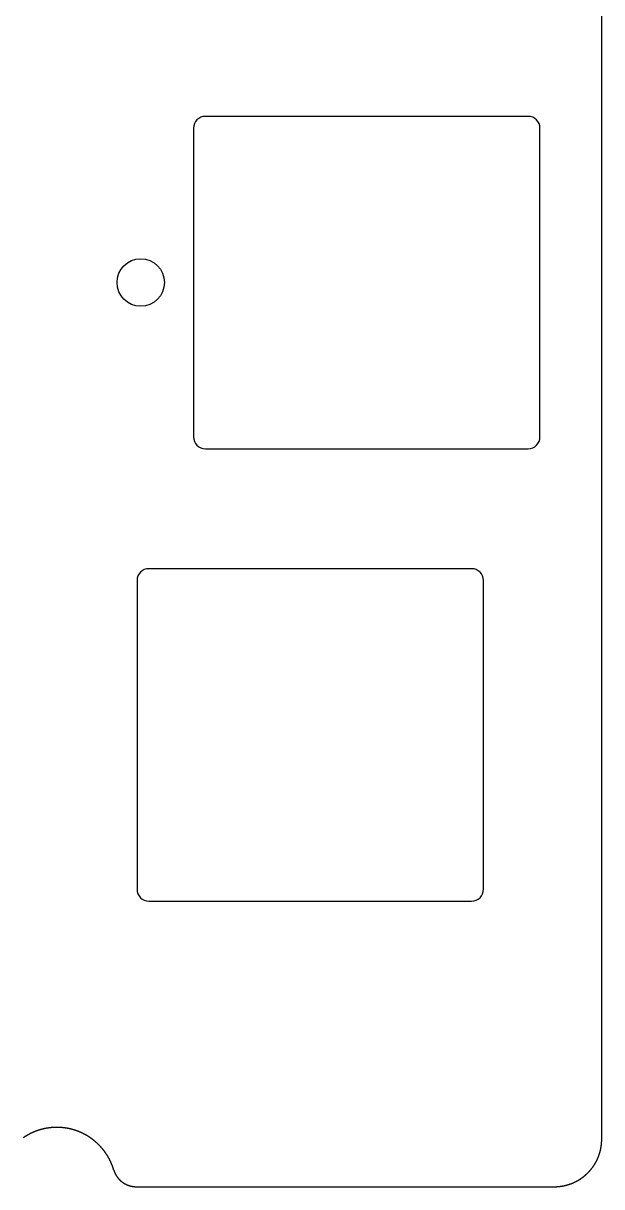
# Model space of a CAD drawing. Header units: millimetres. Extents: x -10 to 277, y -95 to 18.
# Drawn here: x 252.22 to 276.6, y -95.23 to -46.23 of the extents above; entities that cross this region are included whole.
import ezdxf

# ---------------------------------------------------------------- set-up
doc = ezdxf.new("R2010")
doc.units = ezdxf.units.MM
doc.header["$MEASUREMENT"] = 0
doc.layers.get('0').update_dxf_attribs({"linetype": 'CONTINUOUS'})
doc.layers.add('BLACK', color=7, linetype='CONTINUOUS')
doc.layers.add('Edge.Cuts', color=53, linetype='CONTINUOUS')

msp = doc.modelspace()

# ---------------------------------------------------------------- linework, layer by layer
msp.add_lwpolyline([(257.51875, -69.2, 0.414212391), (257.01875, -69.7), (257.01875, -82.7, 0.414212391), (257.51875, -83.2), (271.11875, -83.2, 0.414213562), (271.61875, -82.7), (271.61875, -69.7, 0.414213562), (271.11875, -69.2)], format="xyb", close=True)
at = {"layer": 'BLACK', "linetype": 'Continuous'}
for p, q in [((273.497462, -50.152003), (259.897462, -50.152003)), ((259.397462, -50.652003), (259.397462, -63.652003)), ((273.997462, -63.652003), (273.997462, -50.652003)), ((259.897462, -64.152003), (273.497462, -64.152003))]:
    msp.add_line(p, q, dxfattribs=at)
at = {"layer": 'BLACK'}
msp.add_circle((257.175, -57.15), 1, dxfattribs=at)
for centre, start, end in [((259.897462, -50.652003), 90, 180), ((273.497462, -50.652003), 0, 90), ((259.897462, -63.652003), 180, 270), ((273.497462, -63.652003), 270, 0)]:
    msp.add_arc(centre, 0.5, start, end, dxfattribs=at)
at = {"layer": 'Edge.Cuts', "linetype": 'Continuous'}
for p, q in [((276.6, -93.226), (276.6, 16.026)), ((252.34615, -93.085303), (252.334051, -93.092652)), ((252.358289, -93.078024), (252.34615, -93.085303)), ((252.370468, -93.070813), (252.358289, -93.078024)), ((252.382687, -93.063671), (252.370468, -93.070813)), ((252.394946, -93.056599), (252.382687, -93.063671)), ((252.407244, -93.049597), (252.394946, -93.056599)), ((252.419581, -93.042665), (252.407244, -93.049597)), ((252.431955, -93.035803), (252.419581, -93.042665)), ((252.444368, -93.029011), (252.431955, -93.035803)), ((252.456818, -93.02229), (252.444368, -93.029011)), ((252.469305, -93.015641), (252.456818, -93.02229)), ((252.481829, -93.009062), (252.469305, -93.015641)), ((252.494389, -93.002554), (252.481829, -93.009062)), ((252.506985, -92.996118), (252.494389, -93.002554)), ((252.519616, -92.989754), (252.506985, -92.996118)), ((252.532281, -92.983462), (252.519616, -92.989754)), ((252.544982, -92.977242), (252.532281, -92.983462)), ((252.557716, -92.971094), (252.544982, -92.977242)), ((252.570484, -92.965019), (252.557716, -92.971094)), ((252.583286, -92.959017), (252.570484, -92.965019)), ((252.59612, -92.953088), (252.583286, -92.959017)), ((252.608987, -92.947231), (252.59612, -92.953088)), ((252.621885, -92.941448), (252.608987, -92.947231)), ((252.634815, -92.935739), (252.621885, -92.941448)), ((252.647777, -92.930103), (252.634815, -92.935739)), ((252.660769, -92.924541), (252.647777, -92.930103)), ((252.673791, -92.919053), (252.660769, -92.924541)), ((252.686843, -92.913639), (252.673791, -92.919053)), ((252.699925, -92.9083), (252.686843, -92.913639)), ((252.713036, -92.903035), (252.699925, -92.9083)), ((252.726175, -92.897844), (252.713036, -92.903035)), ((252.739343, -92.892729), (252.726175, -92.897844)), ((252.752539, -92.887688), (252.739343, -92.892729)), ((252.765762, -92.882723), (252.752539, -92.887688)), ((252.779012, -92.877833), (252.765762, -92.882723)), ((252.792289, -92.873018), (252.779012, -92.877833)), ((252.805592, -92.868279), (252.792289, -92.873018)), ((252.818921, -92.863615), (252.805592, -92.868279)), ((252.832275, -92.859027), (252.818921, -92.863615)), ((252.845654, -92.854516), (252.832275, -92.859027)), ((252.859058, -92.85008), (252.845654, -92.854516)), ((252.872486, -92.84572), (252.859058, -92.85008)), ((252.885938, -92.841437), (252.872486, -92.84572)), ((252.899414, -92.83723), (252.885938, -92.841437)), ((252.912912, -92.8331), (252.899414, -92.83723)), ((252.926433, -92.829047), (252.912912, -92.8331)), ((252.939976, -92.82507), (252.926433, -92.829047)), ((252.953542, -92.82117), (252.939976, -92.82507)), ((252.967128, -92.817348), (252.953542, -92.82117)), ((252.980736, -92.813602), (252.967128, -92.817348)), ((252.994365, -92.809934), (252.980736, -92.813602)), ((253.008014, -92.806343), (252.994365, -92.809934)), ((253.021683, -92.802829), (253.008014, -92.806343)), ((253.035371, -92.799393), (253.021683, -92.802829)), ((253.049079, -92.796034), (253.035371, -92.799393)), ((253.062805, -92.792754), (253.049079, -92.796034)), ((253.07655, -92.789551), (253.062805, -92.792754)), ((253.090313, -92.786426), (253.07655, -92.789551)), ((253.104094, -92.783378), (253.090313, -92.786426)), ((253.117892, -92.780409), (253.104094, -92.783378)), ((253.131707, -92.777518), (253.117892, -92.780409)), ((253.145539, -92.774706), (253.131707, -92.777518)), ((253.159387, -92.771971), (253.145539, -92.774706)), ((253.173251, -92.769315), (253.159387, -92.771971)), ((253.18713, -92.766737), (253.173251, -92.769315)), ((253.201025, -92.764238), (253.18713, -92.766737)), ((253.214935, -92.761817), (253.201025, -92.764238)), ((253.228859, -92.759475), (253.214935, -92.761817)), ((253.242797, -92.757212), (253.228859, -92.759475)), ((253.256749, -92.755028), (253.242797, -92.757212)), ((253.270715, -92.752922), (253.256749, -92.755028)), ((253.284694, -92.750895), (253.270715, -92.752922)), ((253.298685, -92.748947), (253.284694, -92.750895)), ((253.312689, -92.747078), (253.298685, -92.748947)), ((253.326706, -92.745288), (253.312689, -92.747078)), ((253.340734, -92.743577), (253.326706, -92.745288)), ((253.354773, -92.741946), (253.340734, -92.743577)), ((253.368824, -92.740393), (253.354773, -92.741946)), ((253.382886, -92.73892), (253.368824, -92.740393)), ((253.396958, -92.737526), (253.382886, -92.73892)), ((253.41104, -92.736211), (253.396958, -92.737526)), ((253.425133, -92.734976), (253.41104, -92.736211)), ((253.439235, -92.73382), (253.425133, -92.734976)), ((253.453346, -92.732744), (253.439235, -92.73382)), ((253.467466, -92.731747), (253.453346, -92.732744)), ((253.481595, -92.73083), (253.467466, -92.731747)), ((253.495732, -92.729992), (253.481595, -92.73083)), ((253.509877, -92.729234), (253.495732, -92.729992)), ((253.52403, -92.728556), (253.509877, -92.729234)), ((253.538191, -92.727957), (253.52403, -92.728556)), ((253.552359, -92.727438), (253.538191, -92.727957)), ((253.566533, -92.726999), (253.552359, -92.727438)), ((253.580714, -92.726639), (253.566533, -92.726999)), ((253.594902, -92.72636), (253.580714, -92.726639)), ((253.609096, -92.72616), (253.594902, -92.72636)), ((253.623295, -92.72604), (253.609096, -92.72616)), ((253.6375, -92.726), (253.623295, -92.72604)), ((253.644065, -92.726009), (253.6375, -92.726)), ((253.651173, -92.726037), (253.644065, -92.726009)), ((253.658277, -92.726086), (253.651173, -92.726037)), ((253.665382, -92.726154), (253.658277, -92.726086)), ((253.672483, -92.726243), (253.665382, -92.726154)), ((253.679585, -92.726351), (253.672483, -92.726243)), ((253.686683, -92.726479), (253.679585, -92.726351)), ((253.693782, -92.726628), (253.686683, -92.726479)), ((253.700877, -92.726796), (253.693782, -92.726628)), ((253.707972, -92.726985), (253.700877, -92.726796)), ((253.715064, -92.727193), (253.707972, -92.726985)), ((253.722157, -92.727422), (253.715064, -92.727193)), ((253.729245, -92.72767), (253.722157, -92.727422)), ((253.736334, -92.727938), (253.729245, -92.72767)), ((253.743418, -92.728226), (253.736334, -92.727938)), ((253.750504, -92.728535), (253.743418, -92.728226)), ((253.757585, -92.728863), (253.750504, -92.728535)), ((253.764666, -92.729211), (253.757585, -92.728863)), ((253.771743, -92.729579), (253.764666, -92.729211)), ((253.778821, -92.729967), (253.771743, -92.729579)), ((253.785894, -92.730375), (253.778821, -92.729967)), ((253.792967, -92.730803), (253.785894, -92.730375)), ((253.800036, -92.73125), (253.792967, -92.730803)), ((253.807105, -92.731718), (253.800036, -92.73125)), ((253.81417, -92.732206), (253.807105, -92.731718)), ((253.821235, -92.732713), (253.81417, -92.732206)), ((253.828295, -92.733241), (253.821235, -92.732713)), ((253.835355, -92.733788), (253.828295, -92.733241)), ((253.842411, -92.734355), (253.835355, -92.733788)), ((253.849466, -92.734942), (253.842411, -92.734355)), ((253.856517, -92.735549), (253.849466, -92.734942)), ((253.863568, -92.736176), (253.856517, -92.735549)), ((253.870614, -92.736823), (253.863568, -92.736176)), ((253.877659, -92.737489), (253.870614, -92.736823)), ((253.8847, -92.738176), (253.877659, -92.737489)), ((253.891741, -92.738882), (253.8847, -92.738176)), ((253.898776, -92.739608), (253.891741, -92.738882)), ((253.905812, -92.740354), (253.898776, -92.739608)), ((253.912842, -92.74112), (253.905812, -92.740354)), ((253.919871, -92.741905), (253.912842, -92.74112)), ((253.926896, -92.742711), (253.919871, -92.741905)), ((253.93392, -92.743536), (253.926896, -92.742711)), ((253.940939, -92.744381), (253.93392, -92.743536)), ((253.947957, -92.745246), (253.940939, -92.744381)), ((253.95497, -92.746131), (253.947957, -92.745246)), ((253.961982, -92.747035), (253.95497, -92.746131)), ((253.968989, -92.747959), (253.961982, -92.747035)), ((253.975995, -92.748904), (253.968989, -92.747959)), ((253.982996, -92.749867), (253.975995, -92.748904)), ((253.989996, -92.750851), (253.982996, -92.749867)), ((253.99699, -92.751854), (253.989996, -92.750851)), ((254.003983, -92.752877), (253.99699, -92.751854)), ((254.010971, -92.75392), (254.003983, -92.752877)), ((254.017958, -92.754983), (254.010971, -92.75392)), ((254.024939, -92.756065), (254.017958, -92.754983)), ((254.031919, -92.757167), (254.024939, -92.756065)), ((254.038893, -92.758288), (254.031919, -92.757167)), ((254.045866, -92.75943), (254.038893, -92.758288)), ((254.052833, -92.760591), (254.045866, -92.75943)), ((254.059798, -92.761772), (254.052833, -92.760591)), ((254.066758, -92.762972), (254.059798, -92.761772)), ((254.073717, -92.764192), (254.066758, -92.762972)), ((254.080669, -92.765432), (254.073717, -92.764192)), ((254.08762, -92.766692), (254.080669, -92.765432)), ((254.094565, -92.767971), (254.08762, -92.766692)), ((254.101508, -92.769269), (254.094565, -92.767971)), ((254.108445, -92.770588), (254.101508, -92.769269)), ((254.11538, -92.771926), (254.108445, -92.770588)), ((254.122309, -92.773283), (254.11538, -92.771926)), ((254.129236, -92.774661), (254.122309, -92.773283)), ((254.136157, -92.776057), (254.129236, -92.774661)), ((254.143076, -92.777474), (254.136157, -92.776057)), ((254.149989, -92.778909), (254.143076, -92.777474)), ((254.1569, -92.780365), (254.149989, -92.778909)), ((254.163804, -92.78184), (254.1569, -92.780365)), ((254.170706, -92.783335), (254.163804, -92.78184)), ((254.177601, -92.784849), (254.170706, -92.783335)), ((254.184495, -92.786382), (254.177601, -92.784849)), ((254.191381, -92.787935), (254.184495, -92.786382)), ((254.198265, -92.789508), (254.191381, -92.787935)), ((254.205143, -92.7911), (254.198265, -92.789508)), ((254.212018, -92.792712), (254.205143, -92.7911)), ((254.218887, -92.794343), (254.212018, -92.792712)), ((254.225752, -92.795994), (254.218887, -92.794343)), ((254.232612, -92.797663), (254.225752, -92.795994)), ((254.239468, -92.799353), (254.232612, -92.797663)), ((254.246317, -92.801062), (254.239468, -92.799353)), ((254.253164, -92.80279), (254.246317, -92.801062)), ((254.260004, -92.804537), (254.253164, -92.80279)), ((254.26684, -92.806305), (254.260004, -92.804537)), ((254.27367, -92.808091), (254.26684, -92.806305)), ((254.280496, -92.809897), (254.27367, -92.808091)), ((254.287316, -92.811722), (254.280496, -92.809897)), ((254.294132, -92.813566), (254.287316, -92.811722)), ((254.300942, -92.81543), (254.294132, -92.813566)), ((254.307747, -92.817313), (254.300942, -92.81543)), ((254.314546, -92.819215), (254.307747, -92.817313)), ((254.321341, -92.821137), (254.314546, -92.819215)), ((254.328129, -92.823078), (254.321341, -92.821137)), ((254.334914, -92.825038), (254.328129, -92.823078)), ((254.341691, -92.827017), (254.334914, -92.825038)), ((254.348464, -92.829016), (254.341691, -92.827017)), ((254.35523, -92.831034), (254.348464, -92.829016)), ((254.361992, -92.833071), (254.35523, -92.831034)), ((254.368747, -92.835127), (254.361992, -92.833071)), ((254.375497, -92.837203), (254.368747, -92.835127)), ((254.38224, -92.839297), (254.375497, -92.837203)), ((254.388979, -92.841411), (254.38224, -92.839297)), ((254.395711, -92.843544), (254.388979, -92.841411)), ((254.402438, -92.845696), (254.395711, -92.843544)), ((254.409157, -92.847867), (254.402438, -92.845696)), ((254.415872, -92.850057), (254.409157, -92.847867)), ((254.42258, -92.852266), (254.415872, -92.850057)), ((254.429283, -92.854494), (254.42258, -92.852266)), ((254.435978, -92.856741), (254.429283, -92.854494)), ((254.442668, -92.859008), (254.435978, -92.856741)), ((254.449351, -92.861293), (254.442668, -92.859008)), ((254.456029, -92.863597), (254.449351, -92.861293)), ((254.462699, -92.86592), (254.456029, -92.863597)), ((254.469363, -92.868263), (254.462699, -92.86592)), ((254.47602, -92.870624), (254.469363, -92.868263)), ((254.482672, -92.873004), (254.47602, -92.870624)), ((254.489316, -92.875403), (254.482672, -92.873004)), ((254.495955, -92.877821), (254.489316, -92.875403)), ((254.502586, -92.880257), (254.495955, -92.877821)), ((254.509211, -92.882713), (254.502586, -92.880257)), ((254.515828, -92.885187), (254.509211, -92.882713)), ((254.52244, -92.88768), (254.515828, -92.885187)), ((254.529043, -92.890192), (254.52244, -92.88768)), ((254.535641, -92.892723), (254.529043, -92.890192)), ((254.54223, -92.895272), (254.535641, -92.892723)), ((254.548814, -92.89784), (254.54223, -92.895272)), ((254.555389, -92.900427), (254.548814, -92.89784)), ((254.561959, -92.903033), (254.555389, -92.900427)), ((254.56852, -92.905656), (254.561959, -92.903033)), ((254.575075, -92.9083), (254.56852, -92.905656)), ((254.581621, -92.910961), (254.575075, -92.9083)), ((254.588161, -92.913641), (254.581621, -92.910961)), ((254.594693, -92.91634), (254.588161, -92.913641)), ((254.601219, -92.919057), (254.594693, -92.91634)), ((254.607735, -92.921793), (254.601219, -92.919057)), ((254.614246, -92.924547), (254.607735, -92.921793)), ((254.620747, -92.92732), (254.614246, -92.924547)), ((254.627243, -92.930111), (254.620747, -92.92732)), ((254.633729, -92.932921), (254.627243, -92.930111)), ((254.640208, -92.935749), (254.633729, -92.932921)), ((254.646679, -92.938596), (254.640208, -92.935749)), ((254.653143, -92.941461), (254.646679, -92.938596)), ((254.659598, -92.944344), (254.653143, -92.941461)), ((254.666046, -92.947246), (254.659598, -92.944344)), ((254.672485, -92.950166), (254.666046, -92.947246)), ((254.678917, -92.953104), (254.672485, -92.950166)), ((254.685339, -92.956061), (254.678917, -92.953104)), ((254.691755, -92.959036), (254.685339, -92.956061)), ((254.698161, -92.962029), (254.691755, -92.959036)), ((254.70456, -92.96504), (254.698161, -92.962029)), ((254.71095, -92.96807), (254.70456, -92.96504)), ((254.717332, -92.971118), (254.71095, -92.96807)), ((254.723705, -92.974183), (254.717332, -92.971118)), ((254.73007, -92.977267), (254.723705, -92.974183)), ((254.736426, -92.980369), (254.73007, -92.977267)), ((254.742774, -92.98349), (254.736426, -92.980369)), ((254.749113, -92.986627), (254.742774, -92.98349)), ((254.755443, -92.989784), (254.749113, -92.986627)), ((254.761765, -92.992958), (254.755443, -92.989784)), ((254.768078, -92.99615), (254.761765, -92.992958)), ((254.774381, -92.99936), (254.768078, -92.99615)), ((254.780676, -93.002588), (254.774381, -92.99936)), ((254.786962, -93.005834), (254.780676, -93.002588)), ((254.793239, -93.009097), (254.786962, -93.005834)), ((254.799507, -93.012379), (254.793239, -93.009097)), ((254.805766, -93.015678), (254.799507, -93.012379)), ((254.812015, -93.018995), (254.805766, -93.015678)), ((254.818256, -93.02233), (254.812015, -93.018995)), ((254.824487, -93.025683), (254.818256, -93.02233)), ((254.830709, -93.029053), (254.824487, -93.025683)), ((254.836921, -93.032441), (254.830709, -93.029053)), ((254.843124, -93.035846), (254.836921, -93.032441)), ((254.849317, -93.039269), (254.843124, -93.035846)), ((254.855501, -93.04271), (254.849317, -93.039269)), ((254.861675, -93.046169), (254.855501, -93.04271)), ((254.86784, -93.049644), (254.861675, -93.046169)), ((254.873995, -93.053138), (254.86784, -93.049644)), ((254.88014, -93.056649), (254.873995, -93.053138)), ((254.886275, -93.060177), (254.88014, -93.056649)), ((254.892401, -93.063722), (254.886275, -93.060177)), ((254.898516, -93.067285), (254.892401, -93.063722)), ((254.904622, -93.070866), (254.898516, -93.067285)), ((254.910718, -93.074463), (254.904622, -93.070866)), ((254.916803, -93.078078), (254.910718, -93.074463)), ((254.922879, -93.08171), (254.916803, -93.078078)), ((254.928944, -93.08536), (254.922879, -93.08171)), ((254.934999, -93.089026), (254.928944, -93.08536)), ((252.22707, -93.161846), (252.215402, -93.169869)), ((252.238782, -93.15389), (252.22707, -93.161846)), ((252.25054, -93.145999), (252.238782, -93.15389)), ((252.262341, -93.138176), (252.25054, -93.145999)), ((252.274186, -93.13042), (252.262341, -93.138176)), ((252.286074, -93.12273), (252.274186, -93.13042)), ((252.298005, -93.115109), (252.286074, -93.12273)), ((252.309979, -93.107555), (252.298005, -93.115109)), ((252.321994, -93.10007), (252.309979, -93.107555)), ((252.334051, -93.092652), (252.321994, -93.10007)), ((254.941044, -93.09271), (254.934999, -93.089026)), ((254.947078, -93.096411), (254.941044, -93.09271)), ((254.953102, -93.100129), (254.947078, -93.096411)), ((254.959116, -93.103864), (254.953102, -93.100129)), ((254.965119, -93.107617), (254.959116, -93.103864)), ((254.971111, -93.111386), (254.965119, -93.107617)), ((254.977094, -93.115172), (254.971111, -93.111386)), ((254.983065, -93.118975), (254.977094, -93.115172)), ((254.989026, -93.122795), (254.983065, -93.118975)), ((254.994976, -93.126631), (254.989026, -93.122795)), ((255.000915, -93.130485), (254.994976, -93.126631)), ((255.006843, -93.134356), (255.000915, -93.130485)), ((255.012761, -93.138243), (255.006843, -93.134356)), ((255.018667, -93.142147), (255.012761, -93.138243)), ((255.024563, -93.146068), (255.018667, -93.142147)), ((255.030447, -93.150005), (255.024563, -93.146068)), ((255.036321, -93.153959), (255.030447, -93.150005)), ((255.042183, -93.15793), (255.036321, -93.153959)), ((255.048034, -93.161917), (255.042183, -93.15793)), ((255.053874, -93.165921), (255.048034, -93.161917)), ((255.059702, -93.169941), (255.053874, -93.165921)), ((255.065519, -93.173978), (255.059702, -93.169941)), ((255.071325, -93.178031), (255.065519, -93.173978)), ((255.077119, -93.182101), (255.071325, -93.178031)), ((255.082902, -93.186187), (255.077119, -93.182101)), ((255.088673, -93.190289), (255.082902, -93.186187)), ((255.094433, -93.194407), (255.088673, -93.190289)), ((255.100181, -93.198542), (255.094433, -93.194407)), ((255.105918, -93.202693), (255.100181, -93.198542)), ((255.111642, -93.206861), (255.105918, -93.202693)), ((255.117355, -93.211044), (255.111642, -93.206861)), ((255.123056, -93.215243), (255.117355, -93.211044)), ((255.128745, -93.219459), (255.123056, -93.215243)), ((255.134422, -93.223691), (255.128745, -93.219459)), ((255.14574, -93.232202), (255.134422, -93.223691)), ((255.15701, -93.240777), (255.14574, -93.232202)), ((255.168231, -93.249415), (255.15701, -93.240777)), ((255.179403, -93.258117), (255.168231, -93.249415)), ((255.190526, -93.266882), (255.179403, -93.258117)), ((255.201599, -93.275708), (255.190526, -93.266882)), ((255.212621, -93.284598), (255.201599, -93.275708)), ((255.223593, -93.293549), (255.212621, -93.284598)), ((255.234513, -93.302561), (255.223593, -93.293549)), ((255.245383, -93.311635), (255.234513, -93.302561)), ((255.2562, -93.32077), (255.245383, -93.311635)), ((255.266965, -93.329966), (255.2562, -93.32077)), ((255.277678, -93.339222), (255.266965, -93.329966)), ((255.288338, -93.348538), (255.277678, -93.339222)), ((255.298945, -93.357914), (255.288338, -93.348538)), ((255.309498, -93.367349), (255.298945, -93.357914)), ((255.319997, -93.376843), (255.309498, -93.367349)), ((255.330442, -93.386396), (255.319997, -93.376843)), ((255.340832, -93.396007), (255.330442, -93.386396)), ((255.351168, -93.405677), (255.340832, -93.396007)), ((255.361448, -93.415404), (255.351168, -93.405677)), ((255.371672, -93.425188), (255.361448, -93.415404)), ((255.38184, -93.43503), (255.371672, -93.425188)), ((255.391952, -93.444928), (255.38184, -93.43503)), ((255.402007, -93.454883), (255.391952, -93.444928)), ((255.412005, -93.464894), (255.402007, -93.454883)), ((255.421945, -93.47496), (255.412005, -93.464894)), ((255.431828, -93.485082), (255.421945, -93.47496)), ((255.441653, -93.495259), (255.431828, -93.485082)), ((255.45142, -93.505491), (255.441653, -93.495259)), ((255.461127, -93.515777), (255.45142, -93.505491)), ((255.470776, -93.526117), (255.461127, -93.515777)), ((255.480366, -93.536511), (255.470776, -93.526117)), ((255.489896, -93.546958), (255.480366, -93.536511)), ((255.499366, -93.557458), (255.489896, -93.546958)), ((255.508776, -93.56801), (255.499366, -93.557458)), ((255.518125, -93.578615), (255.508776, -93.56801)), ((276.568309, -93.580661), (276.569421, -93.574436)), ((276.569421, -93.574436), (276.570513, -93.568207)), ((276.570513, -93.568207), (276.571585, -93.561975)), ((276.571585, -93.561975), (276.572638, -93.555739)), ((276.572638, -93.555739), (276.573671, -93.5495)), ((276.573671, -93.5495), (276.574684, -93.543258)), ((276.574684, -93.543258), (276.575677, -93.537013)), ((276.575677, -93.537013), (276.576651, -93.530764)), ((276.576651, -93.530764), (276.577604, -93.524512)), ((276.577604, -93.524512), (276.578538, -93.518257)), ((276.578538, -93.518257), (276.579452, -93.512)), ((276.579452, -93.512), (276.580347, -93.505739)), ((276.580347, -93.505739), (276.581221, -93.499477)), ((276.581221, -93.499477), (276.582076, -93.49321)), ((276.582076, -93.49321), (276.582911, -93.486942)), ((276.582911, -93.486942), (276.583726, -93.48067)), ((276.583726, -93.48067), (276.584522, -93.474397)), ((276.584522, -93.474397), (276.585297, -93.46812)), ((276.585297, -93.46812), (276.586053, -93.461841)), ((276.586053, -93.461841), (276.586788, -93.455559)), ((276.586788, -93.455559), (276.587504, -93.449276)), ((276.587504, -93.449276), (276.5882, -93.44299)), ((276.5882, -93.44299), (276.588876, -93.436702)), ((276.588876, -93.436702), (276.589532, -93.430411)), ((276.589532, -93.430411), (276.590169, -93.424119)), ((276.590169, -93.424119), (276.590785, -93.417824)), ((276.590785, -93.417824), (276.591381, -93.411528)), ((276.591381, -93.411528), (276.591958, -93.405229)), ((276.591958, -93.405229), (276.592515, -93.39893)), ((276.592515, -93.39893), (276.593051, -93.392627)), ((276.593051, -93.392627), (276.593568, -93.386323)), ((276.593568, -93.386323), (276.594065, -93.380017)), ((276.594065, -93.380017), (276.594542, -93.37371)), ((276.594542, -93.37371), (276.594999, -93.3674)), ((276.594999, -93.3674), (276.595436, -93.361091)), ((276.595436, -93.361091), (276.595853, -93.354778)), ((276.595853, -93.354778), (276.59625, -93.348465)), ((276.59625, -93.348465), (276.596627, -93.34215)), ((276.596627, -93.34215), (276.596984, -93.335834)), ((276.596984, -93.335834), (276.597322, -93.329516)), ((276.597322, -93.329516), (276.597639, -93.323198)), ((276.597639, -93.323198), (276.597936, -93.316877)), ((276.597936, -93.316877), (276.598213, -93.310557)), ((276.598213, -93.310557), (276.598471, -93.304235)), ((276.598471, -93.304235), (276.598708, -93.297912)), ((276.598708, -93.297912), (276.598925, -93.291588)), ((276.598925, -93.291588), (276.599123, -93.285264)), ((276.599123, -93.285264), (276.5993, -93.278937)), ((276.5993, -93.278937), (276.599457, -93.272612)), ((276.599457, -93.272612), (276.599595, -93.266284)), ((276.599595, -93.266284), (276.599712, -93.259957)), ((276.599712, -93.259957), (276.599809, -93.253627)), ((276.599809, -93.253627), (276.599887, -93.247299)), ((276.599887, -93.247299), (276.599944, -93.240969)), ((276.599944, -93.240969), (276.599981, -93.23464)), ((276.599981, -93.23464), (276.599999, -93.228308)), ((276.599999, -93.228308), (276.6, -93.226)), ((255.527414, -93.589272), (255.518125, -93.578615)), ((255.536641, -93.599981), (255.527414, -93.589272)), ((255.545807, -93.610741), (255.536641, -93.599981)), ((255.554911, -93.621551), (255.545807, -93.610741)), ((255.563954, -93.632413), (255.554911, -93.621551)), ((255.572934, -93.643324), (255.563954, -93.632413)), ((255.581851, -93.654285), (255.572934, -93.643324)), ((255.590706, -93.665296), (255.581851, -93.654285)), ((255.599498, -93.676356), (255.590706, -93.665296)), ((255.608226, -93.687465), (255.599498, -93.676356)), ((255.616891, -93.698622), (255.608226, -93.687465)), ((255.625492, -93.709827), (255.616891, -93.698622)), ((255.634028, -93.721081), (255.625492, -93.709827)), ((255.642501, -93.732381), (255.634028, -93.721081)), ((255.650908, -93.743729), (255.642501, -93.732381)), ((255.659251, -93.755123), (255.650908, -93.743729)), ((255.667529, -93.766564), (255.659251, -93.755123)), ((255.675741, -93.778051), (255.667529, -93.766564)), ((255.683887, -93.789583), (255.675741, -93.778051)), ((255.691968, -93.801161), (255.683887, -93.789583)), ((255.699983, -93.812783), (255.691968, -93.801161)), ((255.707931, -93.824451), (255.699983, -93.812783)), ((255.715813, -93.836163), (255.707931, -93.824451)), ((255.723628, -93.847918), (255.715813, -93.836163)), ((255.731375, -93.859718), (255.723628, -93.847918)), ((255.739056, -93.87156), (255.731375, -93.859718)), ((255.746669, -93.883446), (255.739056, -93.87156)), ((255.754215, -93.895374), (255.746669, -93.883446)), ((255.761692, -93.907344), (255.754215, -93.895374)), ((255.769102, -93.919356), (255.761692, -93.907344)), ((255.776443, -93.93141), (255.769102, -93.919356)), ((255.783716, -93.943505), (255.776443, -93.93141)), ((255.79092, -93.955641), (255.783716, -93.943505)), ((255.798055, -93.967818), (255.79092, -93.955641)), ((255.805121, -93.980035), (255.798055, -93.967818)), ((255.812118, -93.992292), (255.805121, -93.980035)), ((255.819045, -94.004588), (255.812118, -93.992292)), ((255.825903, -94.016924), (255.819045, -94.004588)), ((255.832691, -94.029298), (255.825903, -94.016924)), ((255.839409, -94.041712), (255.832691, -94.029298)), ((255.846056, -94.054163), (255.839409, -94.041712)), ((255.852634, -94.066652), (255.846056, -94.054163)), ((255.859141, -94.07918), (255.852634, -94.066652)), ((276.411531, -94.073537), (276.416856, -94.062061)), ((276.416856, -94.062061), (276.422108, -94.050552)), ((276.422108, -94.050552), (276.427287, -94.03901)), ((276.427287, -94.03901), (276.432394, -94.027436)), ((276.432394, -94.027436), (276.437427, -94.015829)), ((276.437427, -94.015829), (276.442386, -94.00419)), ((276.442386, -94.00419), (276.447272, -93.99252)), ((276.447272, -93.99252), (276.449687, -93.986674)), ((276.449687, -93.986674), (276.452084, -93.98082)), ((276.452084, -93.98082), (276.454462, -93.974958)), ((276.454462, -93.974958), (276.456822, -93.969089)), ((276.456822, -93.969089), (276.459163, -93.963213)), ((276.459163, -93.963213), (276.461486, -93.957329)), ((276.461486, -93.957329), (276.46379, -93.951438)), ((276.46379, -93.951438), (276.466075, -93.945539)), ((276.466075, -93.945539), (276.468342, -93.939633)), ((276.468342, -93.939633), (276.47059, -93.933721)), ((276.47059, -93.933721), (276.472819, -93.927801)), ((276.472819, -93.927801), (276.475029, -93.921874)), ((276.475029, -93.921874), (276.477221, -93.91594)), ((276.477221, -93.91594), (276.479394, -93.909999)), ((276.479394, -93.909999), (276.481548, -93.904052)), ((276.481548, -93.904052), (276.483684, -93.898097)), ((276.483684, -93.898097), (276.4858, -93.892136)), ((276.4858, -93.892136), (276.487898, -93.886168)), ((276.487898, -93.886168), (276.489976, -93.880194)), ((276.489976, -93.880194), (276.492036, -93.874213)), ((276.492036, -93.874213), (276.494077, -93.868226)), ((276.494077, -93.868226), (276.496099, -93.862232)), ((276.496099, -93.862232), (276.498102, -93.856232)), ((276.498102, -93.856232), (276.500086, -93.850226)), ((276.500086, -93.850226), (276.502051, -93.844214)), ((276.502051, -93.844214), (276.503997, -93.838195)), ((276.503997, -93.838195), (276.505924, -93.83217)), ((276.505924, -93.83217), (276.507832, -93.826139)), ((276.507832, -93.826139), (276.509721, -93.820103)), ((276.509721, -93.820103), (276.51159, -93.81406)), ((276.51159, -93.81406), (276.513441, -93.808011)), ((276.513441, -93.808011), (276.515272, -93.801957)), ((276.515272, -93.801957), (276.517085, -93.795897)), ((276.517085, -93.795897), (276.518878, -93.789831)), ((276.518878, -93.789831), (276.520651, -93.78376)), ((276.520651, -93.78376), (276.522406, -93.777683)), ((276.522406, -93.777683), (276.524141, -93.7716)), ((276.524141, -93.7716), (276.525858, -93.765512)), ((276.525858, -93.765512), (276.527554, -93.75942)), ((276.527554, -93.75942), (276.529232, -93.753321)), ((276.529232, -93.753321), (276.53089, -93.747217)), ((276.53089, -93.747217), (276.532529, -93.741108)), ((276.532529, -93.741108), (276.534149, -93.734995)), ((276.534149, -93.734995), (276.535749, -93.728875)), ((276.535749, -93.728875), (276.53733, -93.722751)), ((276.53733, -93.722751), (276.538891, -93.716622)), ((276.538891, -93.716622), (276.540433, -93.710489)), ((276.540433, -93.710489), (276.541956, -93.70435)), ((276.541956, -93.70435), (276.543459, -93.698207)), ((276.543459, -93.698207), (276.544943, -93.692058)), ((276.544943, -93.692058), (276.546407, -93.685906)), ((276.546407, -93.685906), (276.547852, -93.679748)), ((276.547852, -93.679748), (276.549277, -93.673587)), ((276.549277, -93.673587), (276.550683, -93.66742)), ((276.550683, -93.66742), (276.55207, -93.66125)), ((276.55207, -93.66125), (276.553436, -93.655075)), ((276.553436, -93.655075), (276.554784, -93.648896)), ((276.554784, -93.648896), (276.556111, -93.642712)), ((276.556111, -93.642712), (276.557419, -93.636525)), ((276.557419, -93.636525), (276.558708, -93.630333)), ((276.558708, -93.630333), (276.559977, -93.624138)), ((276.559977, -93.624138), (276.561226, -93.617938)), ((276.561226, -93.617938), (276.562456, -93.611735)), ((276.562456, -93.611735), (276.563666, -93.605528)), ((276.563666, -93.605528), (276.564856, -93.599317)), ((276.564856, -93.599317), (276.566027, -93.593102)), ((276.566027, -93.593102), (276.567178, -93.586884)), ((276.567178, -93.586884), (276.568309, -93.580661)), ((255.865577, -94.091744), (255.859141, -94.07918)), ((255.871942, -94.104346), (255.865577, -94.091744)), ((255.878236, -94.116984), (255.871942, -94.104346)), ((255.884459, -94.129658), (255.878236, -94.116984)), ((255.89061, -94.142369), (255.884459, -94.129658)), ((255.89669, -94.155115), (255.89061, -94.142369)), ((255.902699, -94.167897), (255.89669, -94.155115)), ((255.908635, -94.180714), (255.902699, -94.167897)), ((255.9145, -94.193566), (255.908635, -94.180714)), ((255.920292, -94.206452), (255.9145, -94.193566)), ((255.926013, -94.219373), (255.920292, -94.206452)), ((255.93166, -94.232327), (255.926013, -94.219373)), ((255.937235, -94.245315), (255.93166, -94.232327)), ((255.942738, -94.258337), (255.937235, -94.245315)), ((255.948168, -94.271391), (255.942738, -94.258337)), ((255.953524, -94.284479), (255.948168, -94.271391)), ((255.958808, -94.297598), (255.953524, -94.284479)), ((255.964018, -94.31075), (255.958808, -94.297598)), ((255.969155, -94.323934), (255.964018, -94.31075)), ((255.974219, -94.337149), (255.969155, -94.323934)), ((255.979208, -94.350396), (255.974219, -94.337149)), ((255.984125, -94.363674), (255.979208, -94.350396)), ((255.988967, -94.376982), (255.984125, -94.363674)), ((255.993735, -94.390321), (255.988967, -94.376982)), ((255.998429, -94.403691), (255.993735, -94.390321)), ((256.003049, -94.41709), (255.998429, -94.403691)), ((256.007594, -94.430519), (256.003049, -94.41709)), ((256.012066, -94.443977), (256.007594, -94.430519)), ((256.016462, -94.457464), (256.012066, -94.443977)), ((256.020784, -94.470981), (256.016462, -94.457464)), ((256.025031, -94.484525), (256.020784, -94.470981)), ((256.029203, -94.498099), (256.025031, -94.484525)), ((256.0333, -94.5117), (256.029203, -94.498099)), ((256.0333, -94.5117), (256.035903, -94.520294)), ((256.035903, -94.520294), (256.03858, -94.528859)), ((256.03858, -94.528859), (256.041333, -94.537396)), ((256.041333, -94.537396), (256.04416, -94.545904)), ((256.04416, -94.545904), (256.047061, -94.554382)), ((256.047061, -94.554382), (256.050037, -94.562831)), ((276.092378, -94.557445), (276.100768, -94.547982)), ((276.100768, -94.547982), (276.109097, -94.538466)), ((276.109097, -94.538466), (276.117366, -94.528898)), ((276.117366, -94.528898), (276.125574, -94.519278)), ((276.125574, -94.519278), (276.133721, -94.509607)), ((276.133721, -94.509607), (276.141806, -94.499885)), ((276.141806, -94.499885), (276.14983, -94.490113)), ((276.14983, -94.490113), (276.157791, -94.480289)), ((276.157791, -94.480289), (276.16569, -94.470416)), ((276.16569, -94.470416), (276.173526, -94.460493)), ((276.173526, -94.460493), (276.1813, -94.450521)), ((276.1813, -94.450521), (276.18901, -94.4405)), ((276.18901, -94.4405), (276.196656, -94.430431)), ((276.196656, -94.430431), (276.204239, -94.420313)), ((276.204239, -94.420313), (276.211757, -94.410148)), ((276.211757, -94.410148), (276.219211, -94.399935)), ((276.219211, -94.399935), (276.226601, -94.389675)), ((276.226601, -94.389675), (276.233925, -94.379368)), ((276.233925, -94.379368), (276.241184, -94.369016)), ((276.241184, -94.369016), (276.248378, -94.358617)), ((276.248378, -94.358617), (276.255506, -94.348173)), ((276.255506, -94.348173), (276.262567, -94.337684)), ((276.262567, -94.337684), (276.269563, -94.32715)), ((276.269563, -94.32715), (276.276491, -94.316572)), ((276.276491, -94.316572), (276.283353, -94.305951)), ((276.283353, -94.305951), (276.290148, -94.295286)), ((276.290148, -94.295286), (276.296875, -94.284578)), ((276.296875, -94.284578), (276.303534, -94.273827)), ((276.303534, -94.273827), (276.310126, -94.263034)), ((276.310126, -94.263034), (276.316649, -94.2522)), ((276.316649, -94.2522), (276.323104, -94.241324)), ((276.323104, -94.241324), (276.32949, -94.230408)), ((276.32949, -94.230408), (276.335806, -94.219451)), ((276.335806, -94.219451), (276.342054, -94.208454)), ((276.342054, -94.208454), (276.348232, -94.197417)), ((276.348232, -94.197417), (276.35434, -94.186342)), ((276.35434, -94.186342), (276.360379, -94.175228)), ((276.360379, -94.175228), (276.366347, -94.164075)), ((276.366347, -94.164075), (276.372244, -94.152885)), ((276.372244, -94.152885), (276.378071, -94.141658)), ((276.378071, -94.141658), (276.383826, -94.130394)), ((276.383826, -94.130394), (276.389511, -94.119093)), ((276.389511, -94.119093), (276.395124, -94.107757)), ((276.395124, -94.107757), (276.400665, -94.096385)), ((276.400665, -94.096385), (276.406134, -94.084978)), ((276.406134, -94.084978), (276.411531, -94.073537)), ((256.050037, -94.562831), (256.053087, -94.571249)), ((256.053087, -94.571249), (256.05621, -94.579637)), ((256.05621, -94.579637), (256.059408, -94.587993)), ((256.059408, -94.587993), (256.062678, -94.596318)), ((256.062678, -94.596318), (256.066022, -94.60461)), ((256.066022, -94.60461), (256.069439, -94.612871)), ((256.069439, -94.612871), (256.072929, -94.621098)), ((256.072929, -94.621098), (256.076492, -94.629292)), ((256.076492, -94.629292), (256.080127, -94.637452)), ((256.080127, -94.637452), (256.083834, -94.645577)), ((256.083834, -94.645577), (256.087613, -94.653668)), ((256.087613, -94.653668), (256.091463, -94.661723)), ((256.091463, -94.661723), (256.095385, -94.669742)), ((256.095385, -94.669742), (256.099379, -94.677725)), ((256.099379, -94.677725), (256.103443, -94.685672)), ((256.103443, -94.685672), (256.107578, -94.693581)), ((256.107578, -94.693581), (256.111783, -94.701452)), ((256.111783, -94.701452), (256.116059, -94.709285)), ((256.116059, -94.709285), (256.120404, -94.717079)), ((256.120404, -94.717079), (256.124819, -94.724833)), ((256.124819, -94.724833), (256.129303, -94.732548)), ((256.129303, -94.732548), (256.133856, -94.740222)), ((256.133856, -94.740222), (256.138478, -94.747856)), ((256.138478, -94.747856), (256.143168, -94.755447)), ((256.143168, -94.755447), (256.147926, -94.762997)), ((256.147926, -94.762997), (256.152752, -94.770505)), ((256.152752, -94.770505), (256.157645, -94.777969)), ((256.157645, -94.777969), (256.162605, -94.78539)), ((256.162605, -94.78539), (256.167632, -94.792766)), ((256.167632, -94.792766), (256.172725, -94.800098)), ((256.172725, -94.800098), (256.177884, -94.807385)), ((256.177884, -94.807385), (256.183109, -94.814626)), ((256.183109, -94.814626), (256.188398, -94.82182)), ((256.188398, -94.82182), (256.193753, -94.828968)), ((256.193753, -94.828968), (256.199172, -94.836068)), ((256.199172, -94.836068), (256.204654, -94.84312)), ((256.204654, -94.84312), (256.210201, -94.850124)), ((256.210201, -94.850124), (256.21581, -94.857078)), ((256.21581, -94.857078), (256.221482, -94.863983)), ((256.221482, -94.863983), (256.227217, -94.870838)), ((256.227217, -94.870838), (256.233013, -94.877642)), ((256.233013, -94.877642), (256.23887, -94.884395)), ((256.23887, -94.884395), (256.244789, -94.891096)), ((256.244789, -94.891096), (256.250768, -94.897744)), ((256.250768, -94.897744), (256.256806, -94.90434)), ((256.256806, -94.90434), (256.262905, -94.910882)), ((256.262905, -94.910882), (256.269062, -94.91737)), ((256.269062, -94.91737), (256.275277, -94.923804)), ((256.275277, -94.923804), (256.281551, -94.930182)), ((256.281551, -94.930182), (256.287882, -94.936505)), ((256.287882, -94.936505), (256.29427, -94.942771)), ((256.29427, -94.942771), (256.300714, -94.948981)), ((256.300714, -94.948981), (256.307214, -94.955134)), ((256.307214, -94.955134), (256.31377, -94.961228)), ((256.31377, -94.961228), (256.32038, -94.967265)), ((256.32038, -94.967265), (256.327044, -94.973243)), ((256.327044, -94.973243), (256.333762, -94.979161)), ((256.333762, -94.979161), (256.340534, -94.98502)), ((256.340534, -94.98502), (256.347357, -94.990818)), ((256.347357, -94.990818), (256.354233, -94.996555)), ((256.354233, -94.996555), (256.36116, -95.002231)), ((256.36116, -95.002231), (256.368137, -95.007845)), ((256.368137, -95.007845), (256.375165, -95.013397)), ((256.375165, -95.013397), (256.382242, -95.018886)), ((256.382242, -95.018886), (256.389368, -95.024311)), ((256.389368, -95.024311), (256.396543, -95.029673)), ((256.396543, -95.029673), (256.400148, -95.03233)), ((256.400148, -95.03233), (256.403765, -95.034971)), ((256.403765, -95.034971), (256.407394, -95.037595)), ((256.407394, -95.037595), (256.411034, -95.040204)), ((256.411034, -95.040204), (256.414686, -95.042796)), ((256.414686, -95.042796), (256.41835, -95.045372)), ((256.41835, -95.045372), (256.422025, -95.047931)), ((275.422237, -95.049154), (275.427999, -95.046544)), ((275.427999, -95.046544), (275.433753, -95.043916)), ((275.433753, -95.043916), (275.439499, -95.04127)), ((275.439499, -95.04127), (275.445236, -95.038606)), ((275.445236, -95.038606), (275.450965, -95.035923)), ((275.450965, -95.035923), (275.456685, -95.033223)), ((275.456685, -95.033223), (275.462397, -95.030504)), ((275.462397, -95.030504), (275.4681, -95.027767)), ((275.4681, -95.027767), (275.473794, -95.025013)), ((275.473794, -95.025013), (275.47948, -95.02224)), ((275.47948, -95.02224), (275.485157, -95.01945)), ((275.485157, -95.01945), (275.490825, -95.016641)), ((275.490825, -95.016641), (275.496484, -95.013815)), ((275.496484, -95.013815), (275.502134, -95.01097)), ((275.502134, -95.01097), (275.507775, -95.008108)), ((275.507775, -95.008108), (275.513407, -95.005228)), ((275.513407, -95.005228), (275.51903, -95.00233)), ((275.51903, -95.00233), (275.524643, -94.999415)), ((275.524643, -94.999415), (275.530247, -94.996482)), ((275.530247, -94.996482), (275.535843, -94.99353)), ((275.535843, -94.99353), (275.541428, -94.990562)), ((275.541428, -94.990562), (275.547004, -94.987576)), ((275.547004, -94.987576), (275.552571, -94.984572)), ((275.552571, -94.984572), (275.558128, -94.98155)), ((275.558128, -94.98155), (275.563675, -94.978512)), ((275.563675, -94.978512), (275.569213, -94.975455)), ((275.569213, -94.975455), (275.574741, -94.972381)), ((275.574741, -94.972381), (275.58026, -94.96929)), ((275.58026, -94.96929), (275.585768, -94.966181)), ((275.585768, -94.966181), (275.591267, -94.963055)), ((275.591267, -94.963055), (275.596755, -94.959911)), ((275.596755, -94.959911), (275.602234, -94.95675)), ((275.602234, -94.95675), (275.607702, -94.953572)), ((275.607702, -94.953572), (275.613161, -94.950376)), ((275.613161, -94.950376), (275.618609, -94.947164)), ((275.618609, -94.947164), (275.624047, -94.943934)), ((275.624047, -94.943934), (275.629475, -94.940687)), ((275.629475, -94.940687), (275.634893, -94.937423)), ((275.634893, -94.937423), (275.640299, -94.934142)), ((275.640299, -94.934142), (275.645696, -94.930843)), ((275.645696, -94.930843), (275.651082, -94.927528)), ((275.651082, -94.927528), (275.656458, -94.924195)), ((275.656458, -94.924195), (275.661823, -94.920846)), ((275.661823, -94.920846), (275.667178, -94.91748)), ((275.667178, -94.91748), (275.672521, -94.914097)), ((275.672521, -94.914097), (275.677854, -94.910696)), ((275.677854, -94.910696), (275.683176, -94.90728)), ((275.683176, -94.90728), (275.688487, -94.903846)), ((275.688487, -94.903846), (275.693787, -94.900396)), ((275.693787, -94.900396), (275.699077, -94.896928)), ((275.699077, -94.896928), (275.704355, -94.893444)), ((275.704355, -94.893444), (275.709623, -94.889944)), ((275.709623, -94.889944), (275.714879, -94.886427)), ((275.714879, -94.886427), (275.720124, -94.882893)), ((275.720124, -94.882893), (275.725357, -94.879343)), ((275.725357, -94.879343), (275.73058, -94.875775)), ((275.73058, -94.875775), (275.735791, -94.872192)), ((275.735791, -94.872192), (275.740991, -94.868592)), ((275.740991, -94.868592), (275.746179, -94.864976)), ((275.746179, -94.864976), (275.751356, -94.861343)), ((275.751356, -94.861343), (275.756521, -94.857695)), ((275.756521, -94.857695), (275.761676, -94.854029)), ((275.761676, -94.854029), (275.766817, -94.850348)), ((275.766817, -94.850348), (275.771948, -94.84665)), ((275.771948, -94.84665), (275.777067, -94.842936)), ((275.777067, -94.842936), (275.782174, -94.839205)), ((275.782174, -94.839205), (275.787269, -94.835459)), ((275.787269, -94.835459), (275.792353, -94.831696)), ((275.792353, -94.831696), (275.797424, -94.827918)), ((275.797424, -94.827918), (275.802484, -94.824123)), ((275.802484, -94.824123), (275.807531, -94.820313)), ((275.807531, -94.820313), (275.812566, -94.816486)), ((275.812566, -94.816486), (275.817589, -94.812644)), ((275.817589, -94.812644), (275.822601, -94.808785)), ((275.822601, -94.808785), (275.827599, -94.804911)), ((275.827599, -94.804911), (275.832586, -94.801021)), ((275.832586, -94.801021), (275.83756, -94.797115)), ((275.83756, -94.797115), (275.842523, -94.793193)), ((275.842523, -94.793193), (275.847472, -94.789256)), ((275.847472, -94.789256), (275.85241, -94.785303)), ((275.85241, -94.785303), (275.857334, -94.781335)), ((275.857334, -94.781335), (275.862247, -94.77735)), ((275.862247, -94.77735), (275.867146, -94.773351)), ((275.867146, -94.773351), (275.872034, -94.769335)), ((275.872034, -94.769335), (275.876907, -94.765304)), ((275.876907, -94.765304), (275.88177, -94.761258)), ((275.88177, -94.761258), (275.886618, -94.757196)), ((275.886618, -94.757196), (275.891455, -94.753119)), ((275.891455, -94.753119), (275.896278, -94.749027)), ((275.896278, -94.749027), (275.901089, -94.744918)), ((275.901089, -94.744918), (275.905886, -94.740796)), ((275.905886, -94.740796), (275.910671, -94.736657)), ((275.910671, -94.736657), (275.915442, -94.732504)), ((275.915442, -94.732504), (275.920201, -94.728335)), ((275.920201, -94.728335), (275.924946, -94.724151)), ((275.924946, -94.724151), (275.929678, -94.719952)), ((275.929678, -94.719952), (275.934397, -94.715738)), ((275.934397, -94.715738), (275.939104, -94.711509)), ((275.939104, -94.711509), (275.943796, -94.707265)), ((275.943796, -94.707265), (275.948475, -94.703006)), ((275.948475, -94.703006), (275.953141, -94.698733)), ((275.953141, -94.698733), (275.957794, -94.694443)), ((275.957794, -94.694443), (275.962433, -94.69014)), ((275.962433, -94.69014), (275.967059, -94.685821)), ((275.967059, -94.685821), (275.971671, -94.681489)), ((275.971671, -94.681489), (275.97627, -94.67714)), ((275.97627, -94.67714), (275.980854, -94.672778)), ((275.980854, -94.672778), (275.985426, -94.6684)), ((275.985426, -94.6684), (275.989984, -94.664009)), ((275.989984, -94.664009), (275.994528, -94.659602)), ((275.994528, -94.659602), (275.999058, -94.655182)), ((275.999058, -94.655182), (276.003575, -94.650746)), ((276.003575, -94.650746), (276.008078, -94.646296)), ((276.008078, -94.646296), (276.012567, -94.641831)), ((276.012567, -94.641831), (276.0142, -94.6402)), ((276.0142, -94.6402), (276.02312, -94.631223)), ((276.02312, -94.631223), (276.031982, -94.622191)), ((276.031982, -94.622191), (276.040787, -94.613104)), ((276.040787, -94.613104), (276.049533, -94.603963)), ((276.049533, -94.603963), (276.05822, -94.594767)), ((276.05822, -94.594767), (276.066849, -94.585517)), ((276.066849, -94.585517), (276.075418, -94.576213)), ((276.075418, -94.576213), (276.083928, -94.566855)), ((276.083928, -94.566855), (276.092378, -94.557445)), ((256.422025, -95.047931), (256.425711, -95.050474)), ((256.425711, -95.050474), (256.429409, -95.053)), ((256.429409, -95.053), (256.433118, -95.05551)), ((256.433118, -95.05551), (256.436838, -95.058003)), ((256.436838, -95.058003), (256.440569, -95.06048)), ((256.440569, -95.06048), (256.444311, -95.062939)), ((256.444311, -95.062939), (256.448064, -95.065382)), ((256.448064, -95.065382), (256.451828, -95.067809)), ((256.451828, -95.067809), (256.455602, -95.070218)), ((256.455602, -95.070218), (256.459387, -95.07261)), ((256.459387, -95.07261), (256.463183, -95.074986)), ((256.463183, -95.074986), (256.466989, -95.077344)), ((256.466989, -95.077344), (256.470806, -95.079685)), ((256.470806, -95.079685), (256.474633, -95.082009)), ((256.474633, -95.082009), (256.47847, -95.084316)), ((256.47847, -95.084316), (256.482317, -95.086606)), ((256.482317, -95.086606), (256.486175, -95.088878)), ((256.486175, -95.088878), (256.490042, -95.091133)), ((256.490042, -95.091133), (256.49392, -95.093371)), ((256.49392, -95.093371), (256.497806, -95.095591)), ((256.497806, -95.095591), (256.501704, -95.097794)), ((256.501704, -95.097794), (256.50561, -95.099979)), ((256.50561, -95.099979), (256.509526, -95.102147)), ((256.509526, -95.102147), (256.513452, -95.104297)), ((256.513452, -95.104297), (256.517387, -95.10643)), ((256.517387, -95.10643), (256.521331, -95.108545)), ((256.521331, -95.108545), (256.525285, -95.110642)), ((256.525285, -95.110642), (256.529247, -95.112721)), ((256.529247, -95.112721), (256.53322, -95.114782)), ((256.53322, -95.114782), (256.5372, -95.116826)), ((256.5372, -95.116826), (256.54119, -95.118852)), ((256.54119, -95.118852), (256.545189, -95.120859)), ((256.545189, -95.120859), (256.549196, -95.122849)), ((256.549196, -95.122849), (256.553212, -95.12482)), ((256.553212, -95.12482), (256.557237, -95.126774)), ((256.557237, -95.126774), (256.56127, -95.128709)), ((256.56127, -95.128709), (256.565312, -95.130627)), ((256.565312, -95.130627), (256.569361, -95.132526)), ((256.569361, -95.132526), (256.57342, -95.134407)), ((256.57342, -95.134407), (256.577486, -95.136269)), ((256.577486, -95.136269), (256.581561, -95.138114)), ((256.581561, -95.138114), (256.585643, -95.13994)), ((256.585643, -95.13994), (256.589734, -95.141748)), ((256.589734, -95.141748), (256.593831, -95.143536)), ((256.593831, -95.143536), (256.597938, -95.145307)), ((256.597938, -95.145307), (256.602051, -95.14706)), ((256.602051, -95.14706), (256.606173, -95.148794)), ((256.606173, -95.148794), (256.610301, -95.150508)), ((256.610301, -95.150508), (256.614438, -95.152205)), ((256.614438, -95.152205), (256.618581, -95.153883)), ((256.618581, -95.153883), (256.622732, -95.155543)), ((256.622732, -95.155543), (256.626889, -95.157183)), ((256.626889, -95.157183), (256.631055, -95.158805)), ((256.631055, -95.158805), (256.635227, -95.160408)), ((256.635227, -95.160408), (256.639406, -95.161993)), ((256.639406, -95.161993), (256.643591, -95.163558)), ((256.643591, -95.163558), (256.647785, -95.165105)), ((256.647785, -95.165105), (256.651984, -95.166633)), ((256.651984, -95.166633), (256.65619, -95.168143)), ((256.65619, -95.168143), (256.660402, -95.169632)), ((256.660402, -95.169632), (256.664622, -95.171104)), ((256.664622, -95.171104), (256.668847, -95.172556)), ((256.668847, -95.172556), (256.673079, -95.173989)), ((256.673079, -95.173989), (256.677316, -95.175403)), ((256.677316, -95.175403), (256.681561, -95.176799)), ((256.681561, -95.176799), (256.68581, -95.178175)), ((256.68581, -95.178175), (256.690067, -95.179532)), ((256.690067, -95.179532), (256.694328, -95.180869)), ((256.694328, -95.180869), (256.698597, -95.182188)), ((256.698597, -95.182188), (256.70287, -95.183488)), ((256.70287, -95.183488), (256.70715, -95.184768)), ((256.70715, -95.184768), (256.711434, -95.186029)), ((256.711434, -95.186029), (256.715725, -95.187271)), ((256.715725, -95.187271), (256.72002, -95.188494)), ((256.72002, -95.188494), (256.724322, -95.189697)), ((256.724322, -95.189697), (256.728628, -95.190881)), ((256.728628, -95.190881), (256.73294, -95.192046)), ((256.73294, -95.192046), (256.737256, -95.193191)), ((256.737256, -95.193191), (256.741579, -95.194317)), ((256.741579, -95.194317), (256.745905, -95.195424)), ((256.745905, -95.195424), (256.750237, -95.196511)), ((256.750237, -95.196511), (256.754573, -95.197579)), ((256.754573, -95.197579), (256.758915, -95.198627)), ((256.758915, -95.198627), (256.76326, -95.199656)), ((256.76326, -95.199656), (256.767612, -95.200666)), ((256.767612, -95.200666), (256.771966, -95.201655)), ((256.771966, -95.201655), (256.776326, -95.202626)), ((256.776326, -95.202626), (256.780689, -95.203576)), ((256.780689, -95.203576), (256.785059, -95.204508)), ((256.785059, -95.204508), (256.78943, -95.20542)), ((256.78943, -95.20542), (256.793808, -95.206312)), ((256.793808, -95.206312), (256.798188, -95.207184)), ((256.798188, -95.207184), (256.802574, -95.208037)), ((256.802574, -95.208037), (256.806962, -95.208871)), ((256.806962, -95.208871), (256.811355, -95.209684)), ((256.811355, -95.209684), (256.815751, -95.210478)), ((256.815751, -95.210478), (256.820152, -95.211253)), ((256.820152, -95.211253), (256.824555, -95.212007)), ((256.824555, -95.212007), (256.828964, -95.212743)), ((256.828964, -95.212743), (256.833374, -95.213458)), ((256.833374, -95.213458), (256.837789, -95.214153)), ((256.837789, -95.214153), (256.842206, -95.214829)), ((256.842206, -95.214829), (256.846629, -95.215485)), ((256.846629, -95.215485), (256.851052, -95.216122)), ((256.851052, -95.216122), (256.855481, -95.216738)), ((256.855481, -95.216738), (256.859911, -95.217335)), ((256.859911, -95.217335), (256.864346, -95.217912)), ((256.864346, -95.217912), (256.868782, -95.218469)), ((256.868782, -95.218469), (256.873223, -95.219007)), ((256.873223, -95.219007), (256.877665, -95.219524)), ((256.877665, -95.219524), (256.882112, -95.220022)), ((256.882112, -95.220022), (256.886559, -95.2205)), ((256.886559, -95.2205), (256.891011, -95.220958)), ((256.891011, -95.220958), (256.895464, -95.221396)), ((256.895464, -95.221396), (256.899921, -95.221815)), ((256.899921, -95.221815), (256.904379, -95.222213)), ((256.904379, -95.222213), (256.908841, -95.222592)), ((256.908841, -95.222592), (256.913304, -95.222951)), ((256.913304, -95.222951), (256.917771, -95.223289)), ((256.917771, -95.223289), (256.922238, -95.223608)), ((256.922238, -95.223608), (256.926709, -95.223907)), ((256.926709, -95.223907), (256.931181, -95.224186)), ((256.931181, -95.224186), (256.935656, -95.224446)), ((256.935656, -95.224446), (256.940132, -95.224685)), ((256.940132, -95.224685), (256.944611, -95.224904)), ((256.944611, -95.224904), (256.94909, -95.225103)), ((256.94909, -95.225103), (256.953574, -95.225283)), ((256.953574, -95.225283), (256.958057, -95.225442)), ((256.958057, -95.225442), (256.962543, -95.225581)), ((256.962543, -95.225581), (256.967029, -95.225701)), ((256.967029, -95.225701), (256.97152, -95.2258)), ((256.97152, -95.2258), (256.976009, -95.22588)), ((256.976009, -95.22588), (256.980502, -95.225939)), ((256.980502, -95.225939), (256.984994, -95.225978)), ((256.984994, -95.225978), (256.98949, -95.225998)), ((256.98949, -95.225998), (256.9916, -95.226)), ((256.9916, -95.226), (274.6, -95.226)), ((274.6, -95.226), (274.612654, -95.22596)), ((274.612654, -95.22596), (274.625306, -95.22584)), ((274.625306, -95.22584), (274.637956, -95.22564)), ((274.637956, -95.22564), (274.650603, -95.22536)), ((274.650603, -95.22536), (274.663248, -95.225001)), ((274.663248, -95.225001), (274.675889, -95.224561)), ((274.675889, -95.224561), (274.688526, -95.224042)), ((274.688526, -95.224042), (274.701159, -95.223442)), ((274.701159, -95.223442), (274.713787, -95.222763)), ((274.713787, -95.222763), (274.72641, -95.222004)), ((274.72641, -95.222004), (274.739028, -95.221166)), ((274.739028, -95.221166), (274.75164, -95.220247)), ((274.75164, -95.220247), (274.764245, -95.219249)), ((274.764245, -95.219249), (274.776843, -95.218171)), ((274.776843, -95.218171), (274.789434, -95.217014)), ((274.789434, -95.217014), (274.802017, -95.215777)), ((274.802017, -95.215777), (274.814592, -95.21446)), ((274.814592, -95.21446), (274.827157, -95.213064)), ((274.827157, -95.213064), (274.839714, -95.211589)), ((274.839714, -95.211589), (274.852261, -95.210034)), ((274.852261, -95.210034), (274.864798, -95.2084)), ((274.864798, -95.2084), (274.877325, -95.206686)), ((274.877325, -95.206686), (274.88984, -95.204894)), ((274.88984, -95.204894), (274.902344, -95.203022)), ((274.902344, -95.203022), (274.914836, -95.201071)), ((274.914836, -95.201071), (274.927315, -95.199041)), ((274.927315, -95.199041), (274.939781, -95.196933)), ((274.939781, -95.196933), (274.952234, -95.194745)), ((274.952234, -95.194745), (274.964673, -95.192479)), ((274.964673, -95.192479), (274.977098, -95.190134)), ((274.977098, -95.190134), (274.989507, -95.18771)), ((274.989507, -95.18771), (275.001902, -95.185208)), ((275.001902, -95.185208), (275.01428, -95.182628)), ((275.01428, -95.182628), (275.026642, -95.179969)), ((275.026642, -95.179969), (275.038988, -95.177232)), ((275.038988, -95.177232), (275.051316, -95.174417)), ((275.051316, -95.174417), (275.063626, -95.171524)), ((275.063626, -95.171524), (275.075918, -95.168553)), ((275.075918, -95.168553), (275.088191, -95.165505)), ((275.088191, -95.165505), (275.100446, -95.162379)), ((275.100446, -95.162379), (275.11268, -95.159175)), ((275.11268, -95.159175), (275.124894, -95.155894)), ((275.124894, -95.155894), (275.137087, -95.152535)), ((275.137087, -95.152535), (275.149259, -95.1491)), ((275.149259, -95.1491), (275.16141, -95.145587)), ((275.16141, -95.145587), (275.173538, -95.141998)), ((275.173538, -95.141998), (275.185644, -95.138332)), ((275.185644, -95.138332), (275.197726, -95.13459)), ((275.197726, -95.13459), (275.209785, -95.130771)), ((275.209785, -95.130771), (275.221819, -95.126875)), ((275.221819, -95.126875), (275.233829, -95.122904)), ((275.233829, -95.122904), (275.245814, -95.118857)), ((275.245814, -95.118857), (275.257773, -95.114734)), ((275.257773, -95.114734), (275.269706, -95.110535)), ((275.269706, -95.110535), (275.281613, -95.106261)), ((275.281613, -95.106261), (275.293492, -95.101912)), ((275.293492, -95.101912), (275.305344, -95.097487)), ((275.305344, -95.097487), (275.317167, -95.092988)), ((275.317167, -95.092988), (275.328962, -95.088414)), ((275.328962, -95.088414), (275.340728, -95.083765)), ((275.340728, -95.083765), (275.352465, -95.079042)), ((275.352465, -95.079042), (275.364171, -95.074245)), ((275.364171, -95.074245), (275.370013, -95.071819)), ((275.370013, -95.071819), (275.375847, -95.069374)), ((275.375847, -95.069374), (275.381674, -95.066911)), ((275.381674, -95.066911), (275.387492, -95.064429)), ((275.387492, -95.064429), (275.393303, -95.061929)), ((275.393303, -95.061929), (275.399106, -95.059411)), ((275.399106, -95.059411), (275.404901, -95.056874)), ((275.404901, -95.056874), (275.410688, -95.054319)), ((275.410688, -95.054319), (275.416466, -95.051746)), ((275.416466, -95.051746), (275.422237, -95.049154))]:
    msp.add_line(p, q, dxfattribs=at)

doc.saveas('drawing.dxf')
